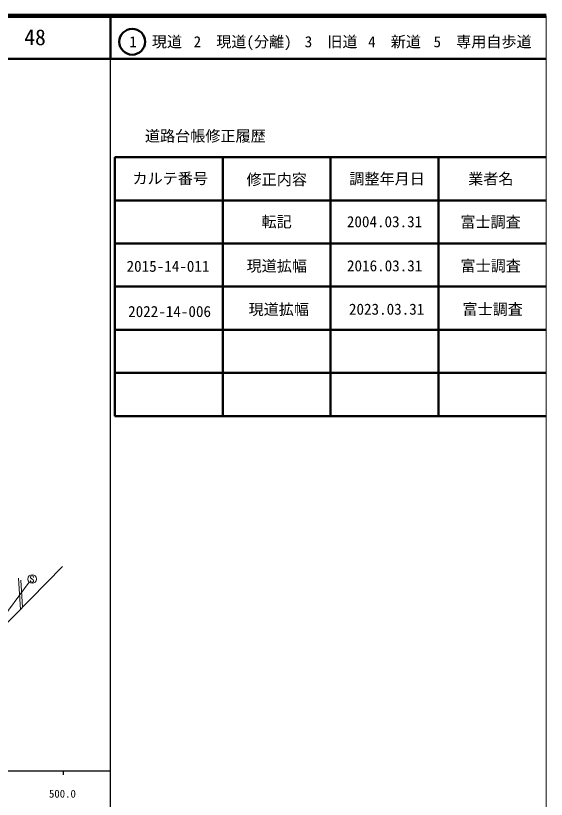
# Model space of a CAD drawing. Units: millimetres, scale not verified. Extents: x 40000 to 680000, y 20000 to 380000.
# Drawn here: x 557011 to 680000, y 198357 to 380000 of the extents above; entities that cross this region are included whole.
import ezdxf
from ezdxf.enums import TextEntityAlignment as Align

# ---------------------------------------------------------------- set-up
doc = ezdxf.new("R2010")
doc.units = ezdxf.units.MM
doc.header["$LTSCALE"] = 1000
for name, color, linetype, lineweight in [('M-BGD', 7, 'Continuous', 13), ('M-BMK-SRVR', 3, 'Continuous', 13), ('M-STR-STRC', 7, 'Continuous', 13), ('M-TTL', 2, 'Continuous', 140), ('M-TTL-BAND', 7, 'Continuous', 25), ('M-TTL-FRAM', 2, 'Continuous', 50), ('M-TTL-LINE', 7, 'Continuous', 50)]:
    doc.layers.add(name, color=color, linetype=linetype, lineweight=lineweight)
doc.layers.add('M-TTL-TXT', color=7, linetype='Continuous')
doc.styles.add('ＭＳ ゴシック', font='')
doc.styles.get('ＭＳ ゴシック').set_extended_font_data('MS Gothic')

msp = doc.modelspace()

# ---------------------------------------------------------------- linework, layer by layer
at = {"layer": 'M-BGD'}
for p, q in [((557632, 249657), (558106, 242393)), ((558173, 249120), (558600, 242895))]:
    msp.add_line(p, q, dxfattribs=at)
at = {"layer": 'M-BMK-SRVR'}
msp.add_line((544636, 228716), (567895, 252332), dxfattribs=at)
at = {"layer": 'M-STR-STRC'}
for p, q in [((560535, 250118), (560413, 249933)), ((560413, 249933), (560417, 249801)), ((560417, 249801), (560481, 249673)), ((560424, 248954), (560421, 249075)), ((560465, 248851), (560424, 248954)), ((560550, 248741), (560465, 248851)), ((560481, 249673), (560738, 249493)), ((560727, 250186), (560535, 250118)), ((560848, 250184), (560727, 250186)), ((560738, 249493), (560868, 249363)), ((561099, 250068), (560848, 250184)), ((560868, 249363), (561048, 249249)), ((561048, 249249), (561177, 249050)), ((561164, 249937), (561099, 250068)), ((561172, 248939), (561113, 248807)), ((561165, 249808), (561164, 249937)), ((561177, 249050), (561172, 248939)), ((547433, 231564), (560152, 248685)), ((560737, 248682), (560550, 248741)), ((560872, 248684), (560737, 248682)), ((560971, 248713), (560872, 248684)), ((561113, 248807), (560971, 248713))]:
    msp.add_line(p, q, dxfattribs=at)
msp.add_circle((560825, 249424), 1000, dxfattribs=at)
at = {"layer": 'M-TTL'}
msp.add_line((680000, 380000), (40000, 380000), dxfattribs=at)
at = {"layer": 'M-TTL', "lineweight": 13}
msp.add_line((680000, 20000), (680000, 380000), dxfattribs=at)
at = {"layer": 'M-TTL-BAND'}
for p, q in [((579000, 20000), (579000, 370000)), ((40000, 205000), (579000, 205000)), ((568000, 205000), (568000, 204000))]:
    msp.add_line(p, q, dxfattribs=at)
at = {"layer": 'M-TTL-FRAM'}
for p, q in [((580000, 347197), (580000, 287197)), ((580000, 347197), (680000, 347197)), ((580000, 287197), (680000, 287197))]:
    msp.add_line(p, q, dxfattribs=at)
at = {"layer": 'M-TTL-LINE'}
for p, q in [((579000, 380000), (579000, 370000)), ((40000, 370000), (680000, 370000)), ((605000, 347197), (605000, 287197)), ((630000, 347197), (630000, 287197)), ((655000, 347197), (655000, 287197)), ((580000, 337197), (680000, 337197)), ((580000, 327197), (680000, 327197)), ((580000, 317197), (680000, 317197)), ((580000, 307197), (680000, 307197)), ((580000, 297197), (680000, 297197))]:
    msp.add_line(p, q, dxfattribs=at)
msp.add_circle((584031, 373958), 3000, dxfattribs=at)

# ---------------------------------------------------------------- texts
at = {"layer": 'M-TTL-BAND', "style": 'ＭＳ ゴシック'}
msp.add_text('500.0', height=1833, dxfattribs=at).set_placement((567844, 198195), align=Align.BOTTOM_CENTER)
at = {"layer": 'M-TTL-TXT', "style": 'ＭＳ ゴシック'}
for s, height, p in [('48', 3666, (561497, 375000)), ('1\u3000現道', 2566, (589448, 373958)), ('2\u3000現道(分離)', 2566, (609619, 373958)), ('3\u3000旧道', 2566, (630121, 373958)), ('4\u3000新道', 2566, (644824, 373958)), ('5\u3000専用自歩道', 2566, (665228, 373958)), ('道路台帳修正履歴', 2566, (600968, 352113)), ('カルテ番号', 2566, (592839, 342277)), ('修正内容', 2566, (617509, 342023)), ('調整年月日', 2566, (643089, 342197)), ('業者名', 2566, (667134, 342197)), ('転記', 2566, (617500, 332245)), ('2004.03.31', 2566, (642500, 332245)), ('富士調査', 2566, (667077, 332189)), ('現道拡幅', 2566, (617530, 321984)), ('富士調査', 2566, (667107, 322010)), ('2015-14-011', 2566, (592316, 321917)), ('2016.03.31', 2566, (642530, 322026)), ('2022-14-006', 2566, (592682, 311436)), ('現道拡幅', 2566, (617987, 311931)), ('2023.03.31', 2566, (642987, 311972)), ('富士調査', 2566, (667564, 311957))]:
    msp.add_text(s, height=height, dxfattribs=at).set_placement(p, align=Align.MIDDLE_CENTER)

doc.saveas('drawing.dxf')
